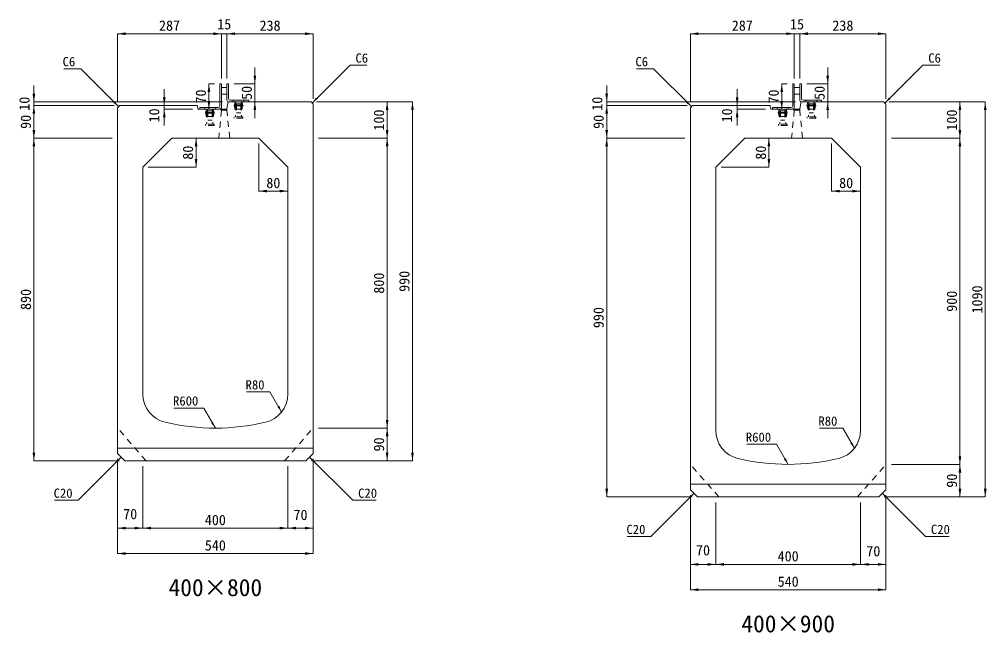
# Model space of a CAD drawing. Units: millimetres at full size. Extents: x -1934 to 78146, y -143454 to -112471.
# Drawn here: x 5617 to 8287, y -123054 to -121362 of the extents above; entities that cross this region are included whole.
import ezdxf
from ezdxf.enums import TextEntityAlignment as Align

# ---------------------------------------------------------------- set-up
doc = ezdxf.new("R2010")
doc.units = ezdxf.units.MM
doc.header["$LTSCALE"] = 23
doc.linetypes.add('USER2', pattern=[1.35, 0.75, -0.6])
for name, color, linetype, lineweight in [('0_2', 7, 'Continuous', 13), ('アングル', 191, 'Continuous', 13), ('インサート', 92, 'USER2', 9), ('作業エリア', 11, 'Continuous', 13), ('寸法線', 7, 'Continuous', 13), ('引出線', 4, 'Continuous', 13), ('排水孔', 30, 'USER2', 15), ('本体', 2, 'Continuous', 13)]:
    doc.layers.add(name, color=color, linetype=linetype, lineweight=lineweight)
doc.styles.add('ＭＳ ゴシック', font='')
doc.styles.get('ＭＳ ゴシック').set_extended_font_data('MS Gothic')

# ---------------------------------------------------------------- blocks, each defined once
blk = doc.blocks.new('filled_arrow')
at = {"color": 0, "linetype": 'Continuous', "lineweight": -2}
blk.add_solid([(7.5, 1.25), (0, 0), (7.5, -1.25)], dxfattribs=at)

msp = doc.modelspace()

# ---------------------------------------------------------------- linework, layer by layer
at = {"layer": 'アングル'}
for p, q in [((6170.8, -121539.46), (6170.8, -121599.96)), ((6175.3, -121539.46), (6170.8, -121539.46)), ((6175.3, -121539.46), (6175.3, -121604.46)), ((6175.3, -121549.46), (6190.3, -121549.46)), ((6190.3, -121539.46), (6190.3, -121584.46)), ((6190.3, -121539.46), (6194.8, -121539.46)), ((6194.8, -121539.46), (6194.8, -121579.96)), ((7751.7, -121539.46), (7751.7, -121599.96)), ((7756.2, -121539.46), (7751.7, -121539.46)), ((7756.2, -121539.46), (7756.2, -121604.46)), ((7756.2, -121549.46), (7771.2, -121549.46)), ((7771.2, -121539.46), (7771.2, -121584.46)), ((7771.2, -121539.46), (7775.7, -121539.46)), ((7775.7, -121539.46), (7775.7, -121579.96)), ((6175.3, -121568.46), (6190.3, -121568.46)), ((7756.2, -121568.46), (7771.2, -121568.46)), ((6195.3, -121589.46), (6250.3, -121589.46)), ((6199.8, -121584.96), (6250.3, -121584.96)), ((6250.3, -121584.96), (6250.3, -121589.46)), ((7776.2, -121589.46), (7831.2, -121589.46)), ((7780.7, -121584.96), (7831.2, -121584.96)), ((7831.2, -121584.96), (7831.2, -121589.46)), ((6115.3, -121604.96), (6115.3, -121609.46)), ((6165.8, -121604.96), (6115.3, -121604.96)), ((6170.3, -121609.46), (6115.3, -121609.46)), ((7696.2, -121604.96), (7696.2, -121609.46)), ((7746.7, -121604.96), (7696.2, -121604.96)), ((7751.2, -121609.46), (7696.2, -121609.46))]:
    msp.add_line(p, q, dxfattribs=at)
at = {"layer": 'アングル', "linetype": 'USER2', "lineweight": 9}
for p, q in [((6207.3, -121584.96), (6207.3, -121589.46)), ((6237.3, -121584.96), (6237.3, -121589.46)), ((7788.2, -121584.96), (7788.2, -121589.46)), ((7818.2, -121584.96), (7818.2, -121589.46)), ((6128.3, -121604.96), (6128.3, -121609.46)), ((6158.3, -121604.96), (6158.3, -121609.46)), ((7709.2, -121604.96), (7709.2, -121609.46)), ((7739.2, -121604.96), (7739.2, -121609.46))]:
    msp.add_line(p, q, dxfattribs=at)
at = {"layer": 'アングル'}
for centre, start, end in [((6165.8, -121599.96), 270, 0), ((6195.3, -121584.46), 180, 270), ((6199.8, -121579.96), 180, 270), ((7746.7, -121599.96), 270, 0), ((7776.2, -121584.46), 180, 270), ((7780.7, -121579.96), 180, 270), ((6170.3, -121604.46), 270, 0), ((7751.2, -121604.46), 270, 0)]:
    msp.add_arc(centre, 5, start, end, dxfattribs=at)
at = {"layer": 'インサート'}
for p, q in [((6209.8, -121598.71), (6234.8, -121598.71)), ((6209.8, -121598.71), (6209.8, -121600.21)), ((6209.8, -121600.21), (6234.8, -121600.21)), ((6211.05, -121598.71), (6212.3, -121589.46)), ((6211.05, -121600.21), (6212.3, -121609.46)), ((6212.3, -121589.46), (6232.3, -121589.46)), ((6214.05, -121594.46), (6230.55, -121594.46)), ((6214.05, -121594.46), (6214.05, -121630.46)), ((6215.18, -121589.46), (6215.18, -121594.46)), ((6216.3, -121594.46), (6216.3, -121619.46)), ((6228.3, -121594.46), (6228.3, -121619.46)), ((6229.43, -121589.46), (6229.43, -121594.46)), ((6230.55, -121594.46), (6230.55, -121630.46)), ((6233.55, -121598.71), (6232.3, -121589.46)), ((6233.55, -121600.21), (6232.3, -121609.46)), ((6234.8, -121598.71), (6234.8, -121600.21)), ((7790.7, -121598.71), (7815.7, -121598.71)), ((7790.7, -121598.71), (7790.7, -121600.21)), ((7790.7, -121600.21), (7815.7, -121600.21)), ((7791.95, -121598.71), (7793.2, -121589.46)), ((7791.95, -121600.21), (7793.2, -121609.46)), ((7793.2, -121589.46), (7813.2, -121589.46)), ((7794.95, -121594.46), (7811.45, -121594.46)), ((7794.95, -121594.46), (7794.95, -121630.46)), ((7796.08, -121589.46), (7796.08, -121594.46)), ((7797.2, -121594.46), (7797.2, -121619.46)), ((7809.2, -121594.46), (7809.2, -121619.46)), ((7810.33, -121589.46), (7810.33, -121594.46)), ((7811.45, -121594.46), (7811.45, -121630.46)), ((7814.45, -121598.71), (7813.2, -121589.46)), ((7814.45, -121600.21), (7813.2, -121609.46)), ((7815.7, -121598.71), (7815.7, -121600.21)), ((6130.8, -121618.71), (6155.8, -121618.71)), ((6130.8, -121618.71), (6130.8, -121620.21)), ((6130.8, -121620.21), (6155.8, -121620.21)), ((6132.05, -121618.71), (6133.3, -121609.46)), ((6132.05, -121620.21), (6133.3, -121629.46)), ((6133.3, -121609.46), (6153.3, -121609.46)), ((6133.3, -121629.46), (6153.3, -121629.46)), ((6135.05, -121614.46), (6151.55, -121614.46)), ((6135.05, -121614.46), (6135.05, -121650.46)), ((6136.18, -121609.46), (6136.18, -121614.46)), ((6137.3, -121614.46), (6137.3, -121639.46)), ((6149.3, -121614.46), (6149.3, -121639.46)), ((6150.43, -121609.46), (6150.43, -121614.46)), ((6151.55, -121614.46), (6151.55, -121650.46)), ((6154.55, -121618.71), (6153.3, -121609.46)), ((6154.55, -121620.21), (6153.3, -121629.46)), ((6155.8, -121618.71), (6155.8, -121620.21)), ((6212.3, -121609.46), (6232.3, -121609.46)), ((6216.3, -121619.46), (6228.3, -121619.46)), ((7711.7, -121618.71), (7736.7, -121618.71)), ((7711.7, -121618.71), (7711.7, -121620.21)), ((7711.7, -121620.21), (7736.7, -121620.21)), ((7712.95, -121618.71), (7714.2, -121609.46)), ((7712.95, -121620.21), (7714.2, -121629.46)), ((7714.2, -121609.46), (7734.2, -121609.46)), ((7714.2, -121629.46), (7734.2, -121629.46)), ((7715.95, -121614.46), (7732.45, -121614.46)), ((7715.95, -121614.46), (7715.95, -121650.46)), ((7717.08, -121609.46), (7717.08, -121614.46)), ((7718.2, -121614.46), (7718.2, -121639.46)), ((7730.2, -121614.46), (7730.2, -121639.46)), ((7731.33, -121609.46), (7731.33, -121614.46)), ((7732.45, -121614.46), (7732.45, -121650.46)), ((7735.45, -121618.71), (7734.2, -121609.46)), ((7735.45, -121620.21), (7734.2, -121629.46)), ((7736.7, -121618.71), (7736.7, -121620.21)), ((7793.2, -121609.46), (7813.2, -121609.46)), ((7797.2, -121619.46), (7809.2, -121619.46)), ((6131.3, -121654.46), (6131.3, -121650.46)), ((6155.3, -121650.46), (6131.3, -121650.46)), ((6155.3, -121654.46), (6131.3, -121654.46)), ((6137.3, -121639.46), (6149.3, -121639.46)), ((6155.3, -121650.46), (6155.3, -121654.46)), ((6210.3, -121634.46), (6210.3, -121630.46)), ((6234.3, -121630.46), (6210.3, -121630.46)), ((6234.3, -121634.46), (6210.3, -121634.46)), ((6234.3, -121630.46), (6234.3, -121634.46)), ((7712.2, -121654.46), (7712.2, -121650.46)), ((7736.2, -121650.46), (7712.2, -121650.46)), ((7736.2, -121654.46), (7712.2, -121654.46)), ((7718.2, -121639.46), (7730.2, -121639.46)), ((7736.2, -121650.46), (7736.2, -121654.46)), ((7791.2, -121634.46), (7791.2, -121630.46)), ((7815.2, -121630.46), (7791.2, -121630.46)), ((7815.2, -121634.46), (7791.2, -121634.46)), ((7815.2, -121630.46), (7815.2, -121634.46))]:
    msp.add_line(p, q, dxfattribs=at)
at = {"layer": '作業エリア'}
for p, q in [((6105.84, -121599.46), (6108.3, -121599.46)), ((6108.3, -121599.46), (6108.78, -121601.87)), ((6192.92, -121592.02), (6193.3, -121589.46)), ((6193.3, -121589.46), (6195.89, -121589.46)), ((7686.74, -121599.46), (7689.2, -121599.46)), ((7689.2, -121599.46), (7689.68, -121601.87)), ((7773.82, -121592.02), (7774.2, -121589.46)), ((7774.2, -121589.46), (7776.78, -121589.46))]:
    msp.add_line(p, q, dxfattribs=at)
at = {"layer": '寸法線', "lineweight": 9}
for p, q in [((5888.3, -121401.26), (6175.3, -121401.26)), ((5888.3, -121590.46), (5888.3, -121401.26)), ((6130.3, -121401.26), (6235.3, -121401.26)), ((6175.3, -121524.46), (6175.3, -121401.26)), ((6175.3, -121524.46), (6175.3, -121401.26)), ((6190.3, -121401.26), (6428.3, -121401.26)), ((6190.3, -121524.46), (6190.3, -121401.26)), ((6190.3, -121524.46), (6190.3, -121401.26)), ((6428.3, -121580.46), (6428.3, -121401.26)), ((7469.2, -121401.26), (7756.2, -121401.26)), ((7469.2, -121590.46), (7469.2, -121401.26)), ((7711.2, -121401.26), (7816.2, -121401.26)), ((7756.2, -121524.46), (7756.2, -121401.26)), ((7756.2, -121524.46), (7756.2, -121401.26)), ((7771.2, -121401.26), (8009.2, -121401.26)), ((7771.2, -121524.46), (7771.2, -121401.26)), ((7771.2, -121524.46), (7771.2, -121401.26)), ((8009.2, -121580.46), (8009.2, -121401.26)), ((6267.36, -121494.46), (6267.36, -121634.46)), ((7848.26, -121494.46), (7848.26, -121634.46)), ((5657.48, -121644.46), (5657.48, -121544.46)), ((6140.55, -121539.46), (6140.55, -121609.46)), ((6155.8, -121539.46), (6140.55, -121539.46)), ((6209.8, -121539.46), (6267.36, -121539.46)), ((7238.38, -121644.46), (7238.38, -121544.46)), ((7721.45, -121539.46), (7721.45, -121609.46)), ((7736.7, -121539.46), (7721.45, -121539.46)), ((7790.7, -121539.46), (7848.26, -121539.46)), ((6017.45, -121554.46), (6017.45, -121654.46)), ((7598.35, -121554.46), (7598.35, -121654.46)), ((6178.3, -121589.46), (5657.48, -121589.46)), ((5657.48, -121689.46), (5657.48, -121599.46)), ((5879.3, -121599.46), (5657.48, -121599.46)), ((5879.3, -121599.46), (5657.48, -121599.46)), ((6093.3, -121599.46), (6017.45, -121599.46)), ((6210.89, -121589.46), (6267.36, -121589.46)), ((6437.3, -121589.46), (6632.35, -121589.46)), ((6437.3, -121589.46), (6702.35, -121589.46)), ((6632.35, -121589.46), (6632.35, -121689.46)), ((6702.35, -121589.46), (6702.35, -122579.46)), ((7759.2, -121589.46), (7238.38, -121589.46)), ((7238.38, -121689.46), (7238.38, -121599.46)), ((7460.2, -121599.46), (7238.38, -121599.46)), ((7460.2, -121599.46), (7238.38, -121599.46)), ((7674.2, -121599.46), (7598.35, -121599.46)), ((7791.78, -121589.46), (7848.26, -121589.46)), ((8018.2, -121589.46), (8213.25, -121589.46)), ((8018.2, -121589.46), (8283.25, -121589.46)), ((8213.25, -121589.46), (8213.25, -121689.46)), ((8283.25, -121589.46), (8283.25, -122679.46)), ((6095.3, -121609.46), (6017.45, -121609.46)), ((6155.8, -121609.46), (6140.55, -121609.46)), ((7676.2, -121609.46), (7598.35, -121609.46)), ((7736.7, -121609.46), (7721.45, -121609.46)), ((5657.48, -122579.46), (5657.48, -121689.46)), ((5873.3, -121689.46), (5657.48, -121689.46)), ((5873.3, -121689.46), (5657.48, -121689.46)), ((6053.3, -121689.46), (6105.12, -121689.46)), ((6105.12, -121689.46), (6105.12, -121769.46)), ((6278.3, -121704.46), (6278.3, -121835.46)), ((6443.3, -121689.46), (6632.35, -121689.46)), ((6443.3, -121689.46), (6632.35, -121689.46)), ((6632.35, -121689.46), (6632.35, -122489.46)), ((7238.38, -122679.46), (7238.38, -121689.46)), ((7454.2, -121689.46), (7238.38, -121689.46)), ((7454.2, -121689.46), (7238.38, -121689.46)), ((7634.2, -121689.46), (7686.02, -121689.46)), ((7686.02, -121689.46), (7686.02, -121769.46)), ((7859.2, -121704.46), (7859.2, -121835.46)), ((8024.2, -121689.46), (8213.25, -121689.46)), ((8024.2, -121689.46), (8213.25, -121689.46)), ((8213.25, -121689.46), (8213.25, -122589.46)), ((5973.3, -121769.46), (6105.12, -121769.46)), ((6358.3, -121784.46), (6358.3, -121835.46)), ((7554.2, -121769.46), (7686.02, -121769.46)), ((7939.2, -121784.46), (7939.2, -121835.46)), ((6278.3, -121835.46), (6358.3, -121835.46)), ((7859.2, -121835.46), (7939.2, -121835.46)), ((6443.3, -122489.46), (6632.35, -122489.46)), ((6443.3, -122489.46), (6632.35, -122489.46)), ((6632.35, -122489.46), (6632.35, -122579.46)), ((5893.3, -122579.46), (5657.48, -122579.46)), ((5888.3, -122574.46), (5888.3, -122765.42)), ((5888.3, -122574.46), (5888.3, -122835.42)), ((6423.3, -122579.46), (6632.35, -122579.46)), ((6423.3, -122579.46), (6702.35, -122579.46)), ((6428.3, -122574.46), (6428.3, -122765.42)), ((6428.3, -122574.46), (6428.3, -122835.42)), ((8024.2, -122589.46), (8213.25, -122589.46)), ((8024.2, -122589.46), (8213.25, -122589.46)), ((8213.25, -122589.46), (8213.25, -122679.46)), ((5958.3, -122594.46), (5958.3, -122765.42)), ((5958.3, -122594.46), (5958.3, -122765.42)), ((6358.3, -122594.46), (6358.3, -122765.42)), ((6358.3, -122594.46), (6358.3, -122765.42)), ((7474.2, -122679.46), (7238.38, -122679.46)), ((7469.2, -122674.46), (7469.2, -122865.42)), ((7469.2, -122674.46), (7469.2, -122935.42)), ((7539.2, -122694.46), (7539.2, -122865.42)), ((7539.2, -122694.46), (7539.2, -122865.42)), ((7939.2, -122694.46), (7939.2, -122865.42)), ((7939.2, -122694.46), (7939.2, -122865.42)), ((8004.2, -122679.46), (8213.25, -122679.46)), ((8004.2, -122679.46), (8283.25, -122679.46)), ((8009.2, -122674.46), (8009.2, -122865.42)), ((8009.2, -122674.46), (8009.2, -122935.42)), ((5888.3, -122765.42), (5958.3, -122765.42)), ((5958.3, -122765.42), (6358.3, -122765.42)), ((6358.3, -122765.42), (6428.3, -122765.42)), ((5888.3, -122835.42), (6428.3, -122835.42)), ((7469.2, -122865.42), (7539.2, -122865.42)), ((7539.2, -122865.42), (7939.2, -122865.42)), ((7939.2, -122865.42), (8009.2, -122865.42)), ((7469.2, -122935.42), (8009.2, -122935.42))]:
    msp.add_line(p, q, dxfattribs=at)
at = {"layer": '引出線', "lineweight": 9}
for points in [[(6425.3, -121592.46), (6529.94, -121487.82), (6576.74, -121487.82)], [(8006.2, -121592.46), (8110.84, -121487.82), (8157.63, -121487.82)], [(5891.3, -121602.46), (5786.66, -121497.82), (5739.87, -121497.82)], [(7472.2, -121602.46), (7367.56, -121497.82), (7320.77, -121497.82)], [(6341.06, -122445.04), (6309.03, -122389.57), (6244.42, -122389.57)], [(6158.3, -122489.46), (6126.28, -122433.99), (6044.12, -122433.99)], [(7921.96, -122545.04), (7889.93, -122489.57), (7825.32, -122489.57)], [(7739.2, -122589.46), (7707.18, -122533.99), (7625.02, -122533.99)], [(5898.3, -122569.46), (5779.28, -122688.48), (5714.4, -122688.48)], [(6418.3, -122569.46), (6537.32, -122688.48), (6602.21, -122688.48)], [(7479.2, -122669.46), (7360.18, -122788.48), (7295.29, -122788.48)], [(7999.2, -122669.46), (8118.22, -122788.48), (8183.11, -122788.48)]]:
    msp.add_lwpolyline(points, dxfattribs=at)
at = {"layer": '排水孔'}
for p, q in [((6175.3, -121612.46), (6167.8, -121689.46)), ((6172.8, -121609.46), (6175.3, -121612.46)), ((6175.3, -121612.46), (6190.3, -121612.46)), ((6190.3, -121612.46), (6190.3, -121609.46)), ((6197.8, -121689.46), (6190.3, -121612.46)), ((7756.2, -121612.46), (7748.7, -121689.46)), ((7753.7, -121609.46), (7756.2, -121612.46)), ((7756.2, -121612.46), (7771.2, -121612.46)), ((7771.2, -121612.46), (7771.2, -121609.46)), ((7778.7, -121689.46), (7771.2, -121612.46))]:
    msp.add_line(p, q, dxfattribs=at)
at = {"layer": '本体'}
for p, q in [((5888.3, -121605.46), (5894.3, -121599.46)), ((5894.3, -121599.46), (6105.84, -121599.46)), ((6108.78, -121601.87), (6110.3, -121609.46)), ((6192.92, -121592.02), (6190.3, -121609.46)), ((6195.89, -121589.46), (6422.3, -121589.46)), ((6422.3, -121589.46), (6428.3, -121595.46)), ((6428.3, -121595.46), (6428.3, -122559.46)), ((7469.2, -121605.46), (7475.2, -121599.46)), ((7475.2, -121599.46), (7686.74, -121599.46)), ((7689.68, -121601.87), (7691.2, -121609.46)), ((7773.82, -121592.02), (7771.2, -121609.46)), ((7776.78, -121589.46), (8003.2, -121589.46)), ((8003.2, -121589.46), (8009.2, -121595.46)), ((8009.2, -121595.46), (8009.2, -122659.46)), ((5888.3, -121605.46), (5888.3, -122559.46)), ((6110.3, -121609.46), (6190.3, -121609.46)), ((7469.2, -121605.46), (7469.2, -122659.46)), ((7691.2, -121609.46), (7771.2, -121609.46)), ((5958.3, -121769.46), (6038.3, -121689.46)), ((6038.3, -121689.46), (6278.3, -121689.46)), ((6278.3, -121689.46), (6358.3, -121769.46)), ((7539.2, -121769.46), (7619.2, -121689.46)), ((7619.2, -121689.46), (7859.2, -121689.46)), ((7859.2, -121689.46), (7939.2, -121769.46)), ((5958.3, -121769.46), (5958.3, -122395.43)), ((6358.3, -121769.46), (6358.3, -122395.43)), ((7539.2, -121769.46), (7539.2, -122495.43)), ((7939.2, -121769.46), (7939.2, -122495.43)), ((5888.3, -122544.46), (6428.3, -122544.46)), ((5888.3, -122559.46), (5908.3, -122579.46)), ((6408.3, -122579.46), (6428.3, -122559.46)), ((5908.3, -122579.46), (6408.3, -122579.46)), ((7469.2, -122644.46), (8009.2, -122644.46)), ((7469.2, -122659.46), (7489.2, -122679.46)), ((7989.2, -122679.46), (8009.2, -122659.46)), ((7489.2, -122679.46), (7989.2, -122679.46))]:
    msp.add_line(p, q, dxfattribs=at)
at = {"layer": '本体', "linetype": 'USER2', "lineweight": 9}
for p, q in [((5967.05, -122579.46), (5888.3, -122489.46)), ((6349.55, -122579.46), (6428.3, -122489.46)), ((7547.95, -122679.46), (7469.2, -122589.46)), ((7930.45, -122679.46), (8009.2, -122589.46))]:
    msp.add_line(p, q, dxfattribs=at)
at = {"layer": '本体'}
for centre, radius, start, end in [((6105.84, -121602.46), 3, 11.30993, 90), ((6195.89, -121592.46), 3, 90, 171.46923), ((7686.74, -121602.46), 3, 11.30993, 90), ((7776.78, -121592.46), 3, 90, 171.46923), ((6038.3, -122395.43), 80, 180, 256.65764), ((6278.3, -122395.43), 80, 283.34236, 0), ((6158.3, -121889.46), 600, 256.65764, 283.34236), ((7619.2, -122495.43), 80, 180, 256.65764), ((7859.2, -122495.43), 80, 283.34236, 0), ((7739.2, -121989.46), 600, 256.65764, 283.34236)]:
    msp.add_arc(centre, radius, start, end, dxfattribs=at)

# ---------------------------------------------------------------- block references
at = {"layer": '寸法線', "lineweight": 9, "xscale": 3, "yscale": 3}
for p in [(5888.3, -121401.26), (6190.3, -121401.26), (6190.3, -121401.26), (7469.2, -121401.26), (7771.2, -121401.26), (7771.2, -121401.26), (6278.3, -121835.46), (7859.2, -121835.46), (5888.3, -122765.42), (5958.3, -122765.42), (6358.3, -122765.42), (5888.3, -122835.42), (7469.2, -122865.42), (7539.2, -122865.42), (7939.2, -122865.42), (7469.2, -122935.42)]:
    msp.add_blockref('filled_arrow', p, dxfattribs=at)
for p, rotation in [((6175.3, -121401.26), 180), ((6175.3, -121401.26), 180), ((6428.3, -121401.26), 180), ((7756.2, -121401.26), 180), ((7756.2, -121401.26), 180), ((8009.2, -121401.26), 180), ((6267.36, -121539.46), 90), ((7848.26, -121539.46), 90), ((6140.55, -121539.46), 270), ((7721.45, -121539.46), 270), ((5657.48, -121589.46), 90), ((7238.38, -121589.46), 90), ((5657.48, -121599.46), 270), ((5657.48, -121599.46), 270), ((6017.45, -121599.46), 90), ((6140.55, -121609.46), 90), ((6267.36, -121589.46), 270), ((6632.35, -121589.46), 270), ((6702.35, -121589.46), 270), ((7238.38, -121599.46), 270), ((7238.38, -121599.46), 270), ((7598.35, -121599.46), 90), ((7721.45, -121609.46), 90), ((7848.26, -121589.46), 270), ((8213.25, -121589.46), 270), ((8283.25, -121589.46), 270), ((6017.45, -121609.46), 270), ((7598.35, -121609.46), 270), ((5657.48, -121689.46), 90), ((6632.35, -121689.46), 90), ((7238.38, -121689.46), 90), ((8213.25, -121689.46), 90), ((5657.48, -121689.46), 270), ((6105.12, -121689.46), 270), ((6632.35, -121689.46), 270), ((7238.38, -121689.46), 270), ((7686.02, -121689.46), 270), ((8213.25, -121689.46), 270), ((6105.12, -121769.46), 90), ((7686.02, -121769.46), 90), ((6358.3, -121835.46), 180), ((7939.2, -121835.46), 180), ((6632.35, -122489.46), 90), ((6632.35, -122489.46), 270), ((5657.48, -122579.46), 90), ((6632.35, -122579.46), 90), ((6702.35, -122579.46), 90), ((8213.25, -122589.46), 90), ((8213.25, -122589.46), 270), ((7238.38, -122679.46), 90), ((8213.25, -122679.46), 90), ((8283.25, -122679.46), 90), ((5958.3, -122765.42), 180), ((6358.3, -122765.42), 180), ((6428.3, -122765.42), 180), ((6428.3, -122835.42), 180), ((7539.2, -122865.42), 180), ((7939.2, -122865.42), 180), ((8009.2, -122865.42), 180), ((8009.2, -122935.42), 180)]:
    msp.add_blockref('filled_arrow', p, dxfattribs=dict(at, rotation=rotation))
at = {"layer": '引出線', "lineweight": 9, "xscale": 2.4, "yscale": 2.4}
for p, rotation in [((5891.3, -121602.46), 135), ((6425.3, -121592.46), 45), ((7472.2, -121602.46), 135), ((8006.2, -121592.46), 45), ((6341.06, -122445.04), 120), ((6158.3, -122489.46), 120), ((7921.96, -122545.04), 120), ((5898.3, -122569.46), 225), ((6418.3, -122569.46), 315), ((7739.2, -122589.46), 120), ((7479.2, -122669.46), 225), ((7999.2, -122669.46), 315)]:
    msp.add_blockref('filled_arrow', p, dxfattribs=dict(at, rotation=rotation))

# ---------------------------------------------------------------- texts
at = {"layer": '0_2', "style": 'ＭＳ ゴシック'}
for s, p in [('400×800', (6158.3, -122929.28)), ('400×900', (7739.2, -123029.28))]:
    msp.add_text(s, height=47.47, dxfattribs=at).set_placement(p, align=Align.MIDDLE_CENTER)
at = {"layer": '寸法線', "style": 'ＭＳ ゴシック'}
for s, p in [('15', (6182.8, -121375.01)), ('15', (7763.7, -121375.01)), ('287', (6031.8, -121378.76)), ('238', (6309.3, -121378.76)), ('287', (7612.7, -121378.76)), ('238', (7890.2, -121378.76)), ('80', (6318.3, -121812.96)), ('80', (7899.2, -121812.96)), ('70', (5923.3, -122726.45)), ('70', (6393.3, -122728.98)), ('400', (6158.3, -122742.92)), ('540', (6158.3, -122812.92)), ('70', (7504.2, -122826.45)), ('400', (7739.2, -122842.92)), ('70', (7974.2, -122828.98)), ('540', (7739.2, -122912.92))]:
    msp.add_text(s, height=28.48, dxfattribs=at).set_placement(p, align=Align.MIDDLE_CENTER)
for s, p in [('50', (6244.86, -121564.46)), ('50', (7825.76, -121564.46)), ('70', (6118.05, -121574.46)), ('70', (7698.95, -121574.46)), ('10', (5631.23, -121594.46)), ('10', (7212.13, -121594.46)), ('90', (5634.98, -121644.46)), ('10', (5989.45, -121626.66)), ('100', (6609.85, -121639.46)), ('90', (7215.88, -121644.46)), ('10', (7570.35, -121626.66)), ('100', (8190.75, -121639.46)), ('80', (6082.62, -121729.46)), ('80', (7663.52, -121729.46)), ('800', (6609.85, -122089.46)), ('990', (6679.85, -122084.46)), ('890', (5634.98, -122134.46)), ('1090', (8260.75, -122134.46)), ('900', (8190.75, -122139.46)), ('990', (7215.88, -122184.46)), ('90', (6609.85, -122534.46)), ('90', (8190.75, -122634.46))]:
    msp.add_text(s, height=28.48, rotation=90, dxfattribs=at).set_placement(p, align=Align.MIDDLE_CENTER)
at = {"layer": '引出線', "style": 'ＭＳ ゴシック'}
for s, p in [('C6', (5771.66, -121465.42)), ('C6', (7352.56, -121465.42)), ('R80', (6294.03, -122357.17)), ('R600', (6111.28, -122401.59)), ('R80', (7874.93, -122457.17)), ('R600', (7692.18, -122501.59)), ('C20', (5764.28, -122656.08)), ('C20', (7345.18, -122756.08))]:
    msp.add_text(s, height=25.63, dxfattribs=at).set_placement(p, align=Align.TOP_RIGHT)
for s, p in [('C6', (6544.94, -121455.42)), ('C6', (8125.84, -121455.42)), ('C20', (6552.32, -122656.08)), ('C20', (8133.22, -122756.08))]:
    msp.add_text(s, height=25.63, dxfattribs=at).set_placement(p, align=Align.TOP_LEFT)

doc.saveas('drawing.dxf')
